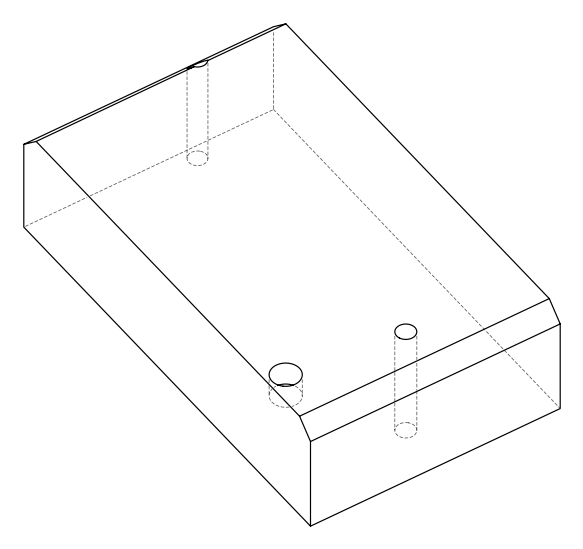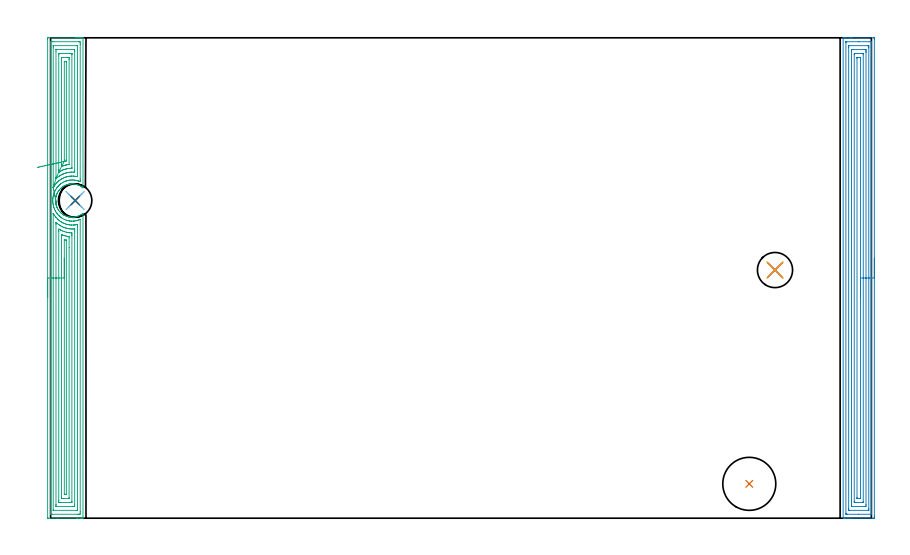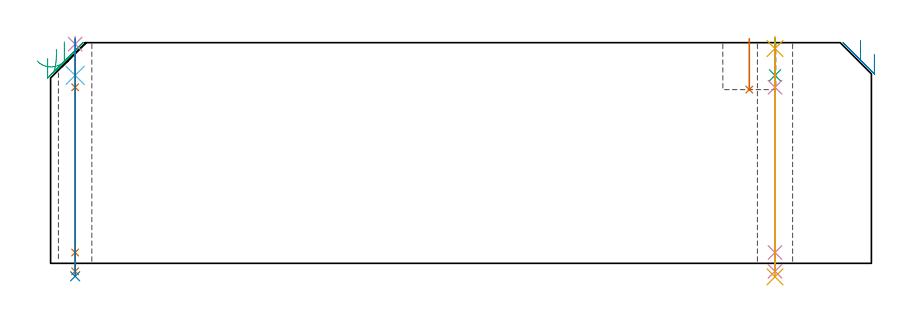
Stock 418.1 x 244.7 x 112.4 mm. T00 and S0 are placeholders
(PLAN: 11 operations, 8 tool changes, 28.1 min)
(1 INDEXABLE_INSERT_DRILL_BLIND_HOLE_FROM_SOLID | STEP1POCKET | UGT0302_006 | 0.11 min | 13669 mm3)
(2 AREA_MILL | FG_CHAMFER_SURFACE | UGT0205_001 | 12.03 min | 30930 mm3)
(3 AREA_MILL_1 | FG_CHAMFER_SURFACE_1 | UGT0205_001 | 13.61 min | 39589 mm3)
(4 SPOT_DRILL | STEP1HOLE | NXT0321_9005460120000 | 0.03 min | 2 mm3)
(5 SPOT_DRILL_1 | STEP1HOLE_1 | NXT0321_9005460120000 | 0.05 min | 182 mm3)
(6 DRILL_BLIND_HOLE_INTO_CENTER | STEP1HOLE | NXT0301_082 | 0.08 min | 992 mm3)
(7 GUN_DRILL_THROUGH_HOLE | STEP1HOLE | UGT0307_008 | 0.57 min | 9187 mm3)
(8 DRILL_TO_ENLARGE_THROUGH_HOLE | STEP1HOLE | UGT0301_044 | 0.49 min | 14063 mm3)
(9 DRILL_BLIND_HOLE_INTO_CENTER_1 | STEP1HOLE_1 | NXT0301_082 | 0.08 min | 1306 mm3)
(10 GUN_DRILL_THROUGH_HOLE_1 | STEP1HOLE_1 | UGT0307_008 | 0.57 min | 9189 mm3)
(11 DRILL_TO_ENLARGE_THROUGH_HOLE_1 | STEP1HOLE_1 | UGT0301_249 | 0.49 min | 17554 mm3)
(TOOL UGT0302_006 | Indexable Insert Drill 27mm | D27 PA180 FL50 Z2)
(TOOL UGT0205_001 | Chamfer Mill 20 x 3 x 45 deg. | D20 FL50 Z2)
(TOOL NXT0321_9005460120000 | NC Spot Drill, 142deg, 12mm, Carbide, Uncoated | D12 PA142 FL30 Z2)
(TOOL NXT0301_082 | Carbide Drill 11.1mm [860.1-1110-033A1-MM 2214] | D11.1 PA140 FL55 Z2)
(TOOL UGT0307_008 | Gun Drill 11 mm | D11 PA130 FL24 Z1)
(TOOL UGT0301_044 | Twist Drill 17 mm | D17 PA118 FL125 Z2)
(TOOL UGT0301_249 | Twist Drill 17.9 mm | D17.9 PA118 FL130 Z2)
(OP 1 INDEXABLE_INSERT_DRILL_BLIND_HOLE_FROM_SOLID)
G17 G21 G94 G90
T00 M6
G54
G17 G0 G90 X355.9 Y17.5 S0 M3
G43 Z122.4 H0
G94 G81 G98 Z88.5 F250. R114.4
G80
M5
M2
(OP 2 AREA_MILL)
G17 G21 G94 G90
T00 M6
G54
G17 G0 G90 X419.6 Y132.35 S1061 M3
G43 Z122.4 H0
Z106.5
G94 G1 Y132.312 Z105.628 F250.
Y132.198 Z104.764
Y132.009 Z103.912
Y131.747 Z103.08
Y131.413 Z102.274
Y131.01 Z101.5
Y130.542 Z100.764
Y130.01 Z100.072
Y129.421 Z99.429
Y128.778 Z98.84
Y128.086 Z98.309
Y127.35 Z97.84
Y126.576 Z97.437
Y125.77 Z97.103
Y124.938 Z96.841
Y124.087 Z96.652
Y123.222 Z96.538
Y122.35 Z96.5
Y1.03
X419.599 Y0.598 Z96.501
X419.595 Y0.143 Z96.503
X419.592 Y0.009 Z96.506
X419.145 Y0.005 Z96.952
X418.553 Y0. Z97.544
X407.682 Z108.413
X406.22 Z109.877
X405.037 Z111.058
X404.447 Z111.652
X404.155 Z111.944
X404.01 Y0.001 Z112.089
X403.706 Y0.01 Z112.393
X403.7 Y0.153 Z112.4
Y244.548
X403.706 Y244.69 Z112.393
X404.011 Y244.7 Z112.088
X404.434 Z111.665
X405.037 Z111.058
X407.102 Z108.996
X407.682 Z108.413
X408.274 Z107.822
X419.145 Z96.952
X419.438 Y244.697 Z96.66
X419.592 Y244.69 Z96.506
X419.599 Y244.534 Z96.499
X419.6 Y244.102 Z96.5
Y122.35
X418.186 Z97.914
X418.185 Y2.179 Z97.915
X418.184 Y2.077 Z97.916
X418.181 Y2.027 Z97.919
X418.18 Y2.011 Z97.92
X418.137 Y2.009 Z97.963
X417.758 Y2.001 Z98.342
X411.587 Y2. Z104.513
X405.919 Y2.001 Z110.181
X405.412 Y2.003 Z110.688
X405.213 Y2.01 Z110.887
X405.121 Y2.019 Z110.979
X405.116 Y2.303 Z110.984
X405.115 Y2.382 Z110.985
Y242.521
X405.116 Y242.623 Z110.984
X405.119 Y242.673 Z110.981
X405.12 Y242.689 Z110.98
X405.163 Y242.691 Z110.937
X405.542 Y242.698 Z110.558
X411.713 Y242.7 Z104.387
X417.381 Y242.699 Z98.719
X417.888 Y242.697 Z98.212
X418.087 Y242.69 Z98.013
X418.179 Y242.681 Z97.921
X418.184 Y242.397 Z97.916
X418.185 Y242.318 Z97.915
X418.186 Y122.35 Z97.914
X416.772 Z99.328
X416.771 Y4.784 Z99.329
X416.767 Y4.166 Z99.333
X416.765 Y4.031 Z99.335
X416.758 Y4.01 Z99.342
X416.718 Y4.005 Z99.382
X416.663 Y4.001 Z99.437
X406.965 Y4. Z109.135
X406.801 Y4.002 Z109.3
X406.636 Y4.006 Z109.464
X406.535 Y4.011 Z109.565
X406.532 Y4.075 Z109.568
X406.53 Y4.166 Z109.57
X406.529 Y4.441 Z109.571
X406.528 Y5.058 Z109.572
X406.529 Y239.917 Z109.571
X406.533 Y240.534 Z109.567
X406.535 Y240.669 Z109.565
X406.542 Y240.69 Z109.558
X406.582 Y240.695 Z109.518
X406.637 Y240.699 Z109.463
X416.335 Y240.7 Z99.765
X416.5 Y240.698 Z99.6
X416.664 Y240.694 Z99.436
X416.765 Y240.689 Z99.335
X416.768 Y240.625 Z99.332
X416.77 Y240.534 Z99.33
X416.771 Y240.259 Z99.329
Y239.642
X416.772 Y122.35 Z99.328
X415.357 Z100.743
Y6.842
X415.354 Y6.217 Z100.746
X415.35 Y6.014 Z100.75
X415.152 Y6.008 Z100.948
X414.736 Y6. Z101.364
X414.687 Z101.413
X408.515 Z107.585
X408.139 Y6.005 Z107.961
X407.957 Y6.01 Z108.143
X407.95 Y6.113 Z108.15
X407.944 Y6.577 Z108.156
X407.943 Y8.626 Z108.157
Y237.858
X407.946 Y238.483 Z108.154
X407.95 Y238.686 Z108.15
X408.148 Y238.692 Z107.952
X408.564 Y238.7 Z107.536
X408.613 Z107.487
X414.785 Z101.315
X415.161 Y238.695 Z100.939
X415.343 Y238.69 Z100.757
X415.35 Y238.588 Z100.75
X415.356 Y238.123 Z100.744
X415.357 Y237.858 Z100.743
Y237.229
Y122.35
X413.943 Z102.157
Y8.536
X413.942 Y8.446 Z102.158
X413.937 Y8.267 Z102.163
X413.925 Y8.01 Z102.175
X413.854 Y8.006 Z102.246
X413.591 Y8.001 Z102.509
X410.064 Y8. Z106.036
X409.446 Y8.007 Z106.654
X409.364 Y8.01 Z106.736
X409.359 Y8.357 Z106.741
X409.357 Y8.536 Z106.743
Y236.164
X409.358 Y236.254 Z106.742
X409.363 Y236.433 Z106.737
X409.375 Y236.69 Z106.725
X409.446 Y236.694 Z106.654
X409.709 Y236.699 Z106.391
X413.236 Y236.7 Z102.864
X413.854 Y236.693 Z102.246
X413.936 Y236.69 Z102.164
X413.941 Y236.343 Z102.159
X413.943 Y236.164 Z102.157
Y122.35
X412.529 Z103.571
Y10.41
X412.528 Y10.188 Z103.572
X412.525 Y10.078 Z103.575
X412.522 Y10.025 Z103.578
X412.518 Y10.009 Z103.582
X412.491 Y10.005 Z103.609
X412.091 Y10.002 Z104.009
X411.614 Y10. Z104.486
X411.209 Y10.003 Z104.891
X410.804 Y10.008 Z105.296
X410.782 Y10.01 Z105.318
X410.778 Y10.022 Z105.322
X410.775 Y10.066 Z105.325
X410.772 Y10.144 Z105.328
X410.771 Y10.262 Z105.329
Y10.41
Y234.29
X410.772 Y234.512 Z105.328
X410.775 Y234.622 Z105.325
X410.778 Y234.675 Z105.322
X410.782 Y234.691 Z105.318
X410.809 Y234.695 Z105.291
X411.209 Y234.698 Z104.891
X411.686 Y234.7 Z104.414
X412.091 Y234.697 Z104.009
X412.496 Y234.692 Z103.604
X412.518 Y234.69 Z103.582
X412.522 Y234.678 Z103.578
X412.525 Y234.634 Z103.575
X412.528 Y234.556 Z103.572
X412.529 Y234.438 Z103.571
Y234.29
Y122.35
Y121.478 Z103.609
Y120.614 Z103.723
Y119.762 Z103.912
Y118.93 Z104.174
Y118.124 Z104.508
Y117.35 Z104.911
Y116.614 Z105.38
Y115.922 Z105.911
Y115.279 Z106.5
Y114.69 Z107.143
Y114.159 Z107.835
Y113.69 Z108.571
Y113.287 Z109.345
Y112.953 Z110.151
Y112.691 Z110.983
Y112.502 Z111.835
Y112.388 Z112.7
Y112.35 Z113.571
G0 Z122.4
M5
M2
(OP 3 AREA_MILL_1)
G17 G21 G94 G90
T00 M6
G54
G17 G0 G90 X-1.5 Y112.35 S1061 M3
G43 Z122.4 H0
Z104.4
G94 G1 Y112.388 Z103.528 F250.
Y112.502 Z102.663
Y112.691 Z101.812
Y112.953 Z100.98
Y113.287 Z100.174
Y113.69 Z99.4
Y114.158 Z98.664
Y114.69 Z97.972
Y115.279 Z97.329
Y115.922 Z96.74
Y116.614 Z96.208
Y117.35 Z95.74
Y118.124 Z95.337
Y118.93 Z95.003
Y119.762 Z94.741
Y120.614 Z94.552
Y121.478 Z94.438
Y122.35 Z94.4
Y244.102
X-1.497 Y244.439 Z94.402
X-1.492 Y244.69 Z94.406
X-1.237 Y244.7 Z94.66
X12.681 Z108.576
X13.278 Z109.172
X13.863 Z109.76
X14.167 Z110.063
X14.752 Z110.648
X15.056 Z110.951
X15.663 Z111.563
X16.12 Z112.019
X16.464 Y244.694 Z112.355
X16.497 Y244.69 Z112.388
X16.5 Y244.547 Z112.4
X16.499 Y168.283 Z112.399
X16.495 Y168.286 Z112.395
X16.197 Y168.525 Z112.097
X16.077 Y168.614 Z111.977
X15.911 Y168.734 Z111.811
X15.743 Y168.851 Z111.643
X15.635 Y168.921 Z111.535
X15.197 Y169.182 Z111.097
X14.75 Y169.421 Z110.65
X14.387 Y169.591 Z110.287
X14.018 Y169.746 Z109.918
X13.865 Y169.799 Z109.765
X13.425 Y169.938 Z109.325
X12.981 Y170.057 Z108.881
X12.54 Y170.151 Z108.44
X12.096 Y170.222 Z107.996
X11.654 Y170.268 Z107.554
X11.212 Y170.291 Z107.112
X10.769 Y170.29 Z106.669
X10.327 Y170.266 Z106.227
X9.884 Y170.219 Z105.784
X9.442 Y170.148 Z105.342
X8.999 Y170.052 Z104.899
X8.558 Y169.939 Z104.458
X7.982 Y169.746 Z103.882
X7.673 Y169.616 Z103.573
X7.227 Y169.408 Z103.127
X6.788 Y169.173 Z102.688
X6.681 Y169.107 Z102.581
X6.611 Y169.064 Z102.508
X6.326 Y168.892 Z102.226
X6.26 Y168.851 Z102.159
X6.094 Y168.732 Z101.993
X5.905 Y168.595 Z101.802
X5.722 Y168.447 Z101.616
X5.518 Y168.286 Z101.417
X5.377 Y168.162 Z101.277
X5.144 Y167.957 Z101.044
X5.02 Y167.835 Z100.919
X4.667 Y167.456 Z100.565
X4.33 Y167.063 Z100.229
X4.242 Y166.948 Z100.141
X4.134 Y166.808 Z100.034
X3.919 Y166.492 Z99.818
X3.714 Y166.169 Z99.614
X3.474 Y165.731 Z99.371
X3.414 Y165.61 Z99.31
X3.25 Y165.286 Z99.15
X3.204 Y165.17 Z99.104
X3.068 Y164.83 Z98.967
X2.911 Y164.38 Z98.807
X2.88 Y164.272 Z98.775
X2.833 Y164.114 Z98.731
X2.788 Y163.958 Z98.686
X2.782 Y163.934 Z98.679
X2.758 Y163.826 Z98.651
X2.676 Y163.486 Z98.575
X2.598 Y163.032 Z98.495
X2.588 Y162.934 Z98.481
X2.545 Y162.592 Z98.441
X2.528 Y162.349 Z98.426
X2.517 Y162.153 Z98.408
Y162.145
X2.515 Y162.072 Z98.407
Y161.992 Z98.403
X2.511 Y161.764 Z98.402
X2.51 Y161.732 Z98.403
X2.509 Y161.697
X2.52 Y161.481 Z98.409
X2.524 Y161.339 Z98.418
X2.528 Y161.25 Z98.422
X2.538 Y161.15 Z98.43
X2.569 Y160.803 Z98.463
X2.584 Y160.704 Z98.478
X2.594 Y160.627 Z98.491
X2.633 Y160.355 Z98.531
X2.723 Y159.909 Z98.619
X2.749 Y159.812 Z98.643
X2.774 Y159.709 Z98.671
X2.838 Y159.46 Z98.735
X2.976 Y159.015 Z98.874
X3.012 Y158.92 Z98.908
X3.107 Y158.663 Z99.005
X3.153 Y158.551 Z99.052
X3.25 Y158.315 Z99.15
X3.342 Y158.12 Z99.242
X3.582 Y157.67 Z99.482
X3.841 Y157.226 Z99.74
X3.9 Y157.136 Z99.799
X3.985 Y157.007 Z99.884
X4.093 Y156.854 Z99.992
X4.135 Y156.794 Z100.034
X4.5 Y156.332 Z100.398
X4.755 Y156.045 Z100.652
X5.019 Y155.768 Z100.919
X5.278 Y155.524 Z101.177
X5.37 Y155.438 Z101.269
X5.633 Y155.215 Z101.533
X5.648 Y155.204 Z101.547
X5.904 Y155.003 Z101.803
X6.239 Y154.767 Z102.135
X6.381 Y154.675 Z102.273
X6.472 Y154.613 Z102.37
X6.578 Y154.543 Z102.477
X6.722 Y154.46 Z102.622
X6.788 Y154.422 Z102.688
X7.227 Y154.192 Z103.127
X7.673 Y153.986 Z103.573
X8.113 Y153.814 Z104.013
X8.558 Y153.662 Z104.458
X8.598 Y153.649 Z104.498
X9.019 Y153.542 Z104.919
X9.442 Y153.452 Z105.342
X9.884 Y153.381 Z105.784
X10.327 Y153.334 Z106.227
X10.769 Y153.31 Z106.669
X11.212 Y153.309 Z107.112
X11.654 Y153.332 Z107.554
X12.096 Y153.378 Z107.996
X12.54 Y153.449 Z108.44
X12.981 Y153.542 Z108.881
X13.401 Y153.649 Z109.301
X13.865 Y153.807 Z109.765
X14.311 Y153.98 Z110.211
X14.75 Y154.182 Z110.65
X15.422 Y154.543 Z111.322
X15.635 Y154.681 Z111.535
X16.133 Y155.031 Z112.033
X16.389 Y155.231 Z112.289
X16.415 Y155.249 Z112.314
X16.493 Y155.302 Z112.393
X16.5 Y154.906 Z112.4
Y0.153
X16.497 Y0.01 Z112.388
X16.464 Y0.006 Z112.355
X16.12 Y0. Z112.019
X15.663 Z111.563
X15.056 Z110.951
X13.863 Z109.76
X13.278 Z109.172
X3.386 Z99.283
X-1.238 Y0.001 Z94.659
X-1.492 Y0.01 Z94.405
X-1.499 Y0.263 Z94.399
Y0.296
X-1.5 Y122.35 Z94.4
X-0.086 Z95.814
Y241.426
X-0.084 Y242.318 Z95.816
X-0.083 Y242.345 Z95.817
X-0.056 Y242.69 Z95.844
X0.455 Y242.698 Z96.355
X0.833 Y242.699 Z96.733
X1.341 Y242.7 Z97.241
X14.167 Y242.699 Z110.067
X14.677 Y242.697 Z110.577
X15.056 Y242.69 Z110.956
X15.083 Y242.318 Z110.983
X15.084 Y242.289 Z110.984
X15.086 Y241.426 Z110.986
Y172.745
X15.084 Y171.853 Z110.984
Y171.825
X15.056 Y171.395 Z110.956
X14.323 Y171.696 Z110.223
X14.167 Y171.749 Z110.067
X13.845 Y171.853 Z109.745
X13.278 Y172.004 Z109.178
X13.078 Y172.054 Z108.978
X12.389 Y172.178 Z108.289
X12.017 Y172.227 Z107.917
X11.5 Y172.268 Z107.4
X11.074 Y172.281 Z106.974
X10.611 Y172.273 Z106.511
X10.216 Y172.25 Z106.116
X9.722 Y172.196 Z105.622
X9.428 Y172.149 Z105.328
X8.833 Y172.032 Z104.733
X8.688 Y171.999 Z104.588
X8.14 Y171.853 Z104.04
X7.993 Y171.805 Z103.893
X7.944 Y171.787 Z103.844
X7.594 Y171.658 Z103.494
X7.35 Y171.558 Z103.25
X7.056 Y171.425 Z102.956
X6.742 Y171.276 Z102.642
X6.15 Y170.961 Z102.05
X5.617 Y170.621 Z101.517
X5.278 Y170.378 Z101.178
X5.103 Y170.245 Z101.003
X4.88 Y170.069 Z100.78
X4.617 Y169.84 Z100.517
X4.389 Y169.637 Z100.289
X4.158 Y169.409 Z100.058
X3.937 Y169.178 Z99.837
X3.731 Y168.946 Z99.631
X3.5 Y168.677 Z99.4
X3.325 Y168.461 Z99.225
X3.192 Y168.286 Z99.092
X2.953 Y167.943 Z98.853
X2.611 Y167.419 Z98.511
X2.602 Y167.403 Z98.502
X2.596 Y167.394 Z98.496
X2.294 Y166.82 Z98.194
X2.134 Y166.502 Z98.034
X2.006 Y166.217 Z97.906
X1.752 Y165.58 Z97.652
X1.722 Y165.493 Z97.622
X1.539 Y164.901 Z97.439
X1.487 Y164.718 Z97.387
X1.358 Y164.191 Z97.258
X1.285 Y163.826 Z97.185
X1.219 Y163.439 Z97.119
X1.157 Y162.934 Z97.057
X1.132 Y162.634 Z97.032
X1.102 Y162.042 Z97.002
X1.099 Y161.775 Z96.999
X1.119 Y161.15 Z97.019
X1.127 Y161.003 Z97.027
X1.141 Y160.841 Z97.041
X1.209 Y160.258 Z97.109
X1.278 Y159.812 Z97.178
X1.367 Y159.366 Z97.267
X1.55 Y158.647 Z97.45
X1.602 Y158.474 Z97.502
X1.722 Y158.105 Z97.622
X1.923 Y157.582 Z97.823
X2.065 Y157.238 Z97.965
X2.342 Y156.69 Z98.242
X2.611 Y156.206 Z98.511
X2.858 Y155.798 Z98.758
X3.118 Y155.417 Z99.018
X3.5 Y154.912 Z99.4
X3.523 Y154.883 Z99.423
X4.335 Y154.014 Z100.235
X4.389 Y153.963 Z100.289
X4.875 Y153.527 Z100.775
X5.278 Y153.217 Z101.178
X5.405 Y153.122 Z101.305
X5.86 Y152.821 Z101.76
X6.167 Y152.631 Z102.067
X6.922 Y152.23 Z102.822
X7.056 Y152.168 Z102.956
X7.168 Y152.117 Z103.068
X7.944 Y151.824 Z103.844
X8.532 Y151.641 Z104.432
X8.833 Y151.569 Z104.733
X9.654 Y151.407 Z105.554
X9.722 Y151.398 Z105.622
X10.23 Y151.338 Z106.13
X10.611 Y151.317 Z106.511
X10.633 Y151.316 Z106.533
X11.5 Y151.323 Z107.4
X11.515 Y151.324 Z107.415
X11.769 Y151.338 Z107.669
X12.323 Y151.405 Z108.223
X12.389 Y151.416 Z108.289
X13.071 Y151.546 Z108.971
X13.278 Y151.593 Z109.178
X13.617 Y151.679 Z109.517
X14.167 Y151.862 Z110.067
X14.433 Y151.963 Z110.333
X15.056 Y152.22 Z110.956
X15.079 Y152.23 Z110.979
X15.083 Z110.983
X15.085 Y152.212 Z110.985
Y152.2
X15.086 Y3.274 Z110.986
X15.084 Y2.382 Z110.984
X15.083 Y2.355 Z110.983
X15.056 Y2.01 Z110.956
X14.545 Y2.002 Z110.445
X14.167 Y2.001 Z110.067
X13.659 Y2. Z109.559
X0.833 Y2.001 Z96.733
X0.323 Y2.003 Z96.223
X-0.056 Y2.01 Z95.844
X-0.083 Y2.382 Z95.817
X-0.084 Y2.411 Z95.816
X-0.086 Y3.274 Z95.814
Y122.35
X1.328 Z97.228
X1.329 Y154.906 Z97.229
X1.33 Y155.055 Z97.23
X1.333 Y155.201 Z97.233
X1.334 Y155.227 Z97.234
X1.347 Y155.212 Z97.247
X1.399 Y155.127 Z97.299
X1.531 Y154.906 Z97.431
X1.722 Y154.598 Z97.622
X2.11 Y154.014 Z98.01
X2.611 Y153.367 Z98.511
X2.831 Y153.122 Z98.731
X3.5 Y152.407 Z99.4
X3.684 Y152.23 Z99.584
X4.057 Y151.903 Z99.957
X4.389 Y151.631 Z100.289
X4.775 Y151.338 Z100.675
X5.278 Y150.998 Z101.178
X5.533 Y150.84 Z101.433
X6.076 Y150.538 Z101.976
X6.167 Y150.491 Z102.067
X6.253 Y150.447 Z102.153
X6.798 Y150.195 Z102.698
X7.056 Y150.093 Z102.956
X7.63 Y149.871 Z103.53
X7.944 Y149.778 Z103.844
X8.765 Y149.555 Z104.665
X8.849 Y149.539 Z104.749
X9.722 Y149.398 Z105.622
X9.902 Y149.375 Z105.802
X10.611 Y149.326 Z106.511
X10.843 Y149.322 Z106.743
X11.5 Y149.332 Z107.4
X11.838 Y149.351 Z107.738
X12.22 Y149.385 Z108.12
X12.389 Y149.406 Z108.289
X12.518 Y149.425 Z108.418
X13.278 Y149.559 Z109.178
X13.665 Y149.555 Z109.565
X13.668 Y149.163 Z109.568
X13.671 Y148.663 Z109.571
Y148.268
Y4.663
X13.669 Y4.166 Z109.569
X13.667 Y4.068 Z109.567
X13.665 Y4.023 Z109.565
X13.654 Y4.01 Z109.554
X13.609 Y4.007 Z109.509
X13.442 Y4.001 Z109.342
X1.557 Z97.457
X1.446 Y4.002 Z97.346
X1.358 Y4.006 Z97.258
X1.334 Y4.01 Z97.234
X1.333 Y4.014 Z97.233
X1.331 Y4.035 Z97.231
X1.329 Y4.166 Z97.229
X1.328 Y122.35 Z97.228
X2.743 Z98.643
Y149.555
X2.744 Y150.313 Z98.644
X2.745 Y150.447 Z98.645
X2.749 Y150.662 Z98.649
X2.826 Y150.615 Z98.726
X3.026 Y150.447 Z98.926
X3.5 Y150.048 Z99.4
X4.135 Y149.555 Z100.035
X4.389 Y149.38 Z100.289
X4.904 Y149.038 Z100.804
X5.278 Y148.832 Z101.178
X5.59 Y148.663 Z101.49
X6.167 Y148.386 Z102.067
X6.659 Y148.168 Z102.559
X7.056 Y148.019 Z102.956
X7.232 Y147.955 Z103.132
X7.806 Y147.771 Z103.706
X7.944 Y147.734 Z103.844
X7.993 Y147.722 Z103.893
X8.477 Y147.606 Z104.377
X8.833 Y147.535 Z104.733
X9.123 Y147.48 Z105.023
X9.722 Y147.392 Z105.622
X10.137 Y147.354 Z106.037
X10.611 Y147.326 Z106.511
X11.057 Y147.324 Z106.957
X11.5 Y147.332 Z107.4
X11.919 Y147.35 Z107.819
X12.19 Y147.367 Z108.09
X12.248 Y147.371 Z108.148
X12.251 Y147.259 Z108.151
X12.256 Y147.012 Z108.156
X12.257 Y146.879 Z108.157
Y146.119
Y6.842
X12.255 Y6.084 Z108.155
X12.253 Y6.033 Z108.153
X12.251 Y6.013 Z108.151
X12.233 Y6.01 Z108.133
X12.129 Y6.005 Z108.029
X11.92 Y6.002 Z107.82
X11.5 Y6. Z107.4
X3.061 Y6.001 Z98.961
X2.866 Y6.003 Z98.766
X2.769 Y6.008 Z98.669
X2.75 Y6.01 Z98.65
X2.748 Y6.023 Z98.648
X2.746 Y6.06 Z98.646
X2.743 Y6.71 Z98.643
Y6.842
Y122.35
X4.157 Z100.057
Y146.219
X4.161 Y146.879 Z100.061
X4.163 Y147.105 Z100.063
X4.18 Y147.295 Z100.08
X4.389 Y147.178 Z100.289
X4.927 Y146.879 Z100.827
X5.278 Y146.701 Z101.178
X5.631 Y146.525 Z101.531
X6.167 Y146.297 Z102.067
X6.948 Y145.987 Z102.848
X7.056 Y145.953 Z102.956
X7.103 Y145.939 Z103.003
X7.944 Y145.711 Z103.844
X8.313 Y145.617 Z104.213
X8.833 Y145.522 Z104.733
X9.39 Y145.428 Z105.29
X9.722 Y145.389 Z105.622
X10.374 Y145.333 Z106.274
X10.611 Y145.319 Z106.511
X10.826 Y145.308 Z106.726
X10.836 Y145.095 Z106.736
X10.84 Y144.866 Z106.74
X10.843 Y144.203 Z106.743
Y143.97
Y8.626
X10.842 Y8.394 Z106.742
X10.839 Y8.161 Z106.739
X10.836 Y8.015 Z106.736
X10.767 Y8.01 Z106.667
X10.611 Y8.005 Z106.511
X10.345 Y8.001 Z106.245
X5.013 Y8. Z100.913
X4.389 Y8.004 Z100.289
X4.182 Y8.008 Z100.082
X4.169 Y8.009 Z100.069
X4.164 Y8.033 Z100.064
X4.16 Y8.114 Z100.06
X4.158 Y8.238 Z100.058
X4.157 Y8.859 Z100.057
Y122.35
X5.571 Z101.471
X5.572 Y143.908 Z101.472
X5.573 Y144.203 Z101.473
X5.576 Y144.352 Z101.476
X5.578 Y144.414 Z101.478
X6.075 Y144.246 Z101.975
X6.15 Y144.22 Z102.05
X6.194 Y144.203 Z102.094
X6.597 Y144.059 Z102.497
X6.831 Y143.984 Z102.731
X7.056 Y143.916 Z102.956
X7.455 Y143.802 Z103.355
X7.944 Y143.68 Z103.844
X8.604 Y143.541 Z104.504
X8.995 Y143.471 Z104.895
X9.212 Y143.429 Z105.112
X9.422 Y143.388 Z105.322
X9.423 Y143.311 Z105.323
X9.428 Y142.714 Z105.328
X9.429 Y137.78 Z105.329
X9.428 Y10.41 Z105.328
X9.426 Y10.111 Z105.326
X9.423 Y10.038 Z105.323
X9.421 Y10.01 Z105.321
X9.378 Y10.007 Z105.278
X9.24 Y10.002 Z105.14
X6.575 Y10. Z102.475
X6.167 Y10.001 Z102.067
X5.683 Y10.003 Z101.583
X5.592 Y10.01 Z101.492
X5.578 Y10.014 Z101.478
X5.576 Y10.043 Z101.476
X5.573 Y10.114 Z101.473
X5.572 Y10.41 Z101.472
X5.571 Y11.008 Z101.471
Y122.35
X6.985 Z102.885
X6.986 Y141.597 Z102.886
X6.987 Y141.668 Z102.887
X6.991 Y141.809 Z102.891
X6.994 Y141.881 Z102.894
X7.011 Y141.879 Z102.911
X7.056 Y141.87 Z102.956
X7.788 Y141.684 Z103.688
X7.944 Y141.647 Z103.844
X7.982 Y141.637 Z103.882
X8.004 Y141.629 Z103.904
X8.008 Y141.596 Z103.908
X8.012 Y141.527 Z103.912
X8.014 Y141.457 Z103.914
Y12.194
Y12.125
X8.01 Y12.053 Z103.91
X8.008 Y12.014 Z103.908
X7.991 Y12.01 Z103.891
X7.944 Y12.007 Z103.844
X7.247 Y12.002 Z103.147
X7.056 Y12.007 Z102.956
X6.998 Y12.01 Z102.898
X6.99 Y12.124 Z102.89
X6.987 Y12.194 Z102.887
X6.986 Y12.264 Z102.886
X6.985 Y122.35 Z102.885
Y123.222 Z102.923
Y124.086 Z103.037
Y124.938 Z103.226
Y125.77 Z103.488
Y126.576 Z103.822
Y127.35 Z104.225
Y128.086 Z104.694
Y128.778 Z105.225
Y129.421 Z105.814
Y130.01 Z106.457
Y130.542 Z107.15
Y131.01 Z107.885
Y131.413 Z108.659
Y131.747 Z109.465
Y132.009 Z110.297
Y132.198 Z111.149
Y132.312 Z112.014
Y132.35 Z112.885
G0 X2.919 Y160.72 Z109.022
G1 X2.947 Y160.587 Z108.16
X2.959 Y160.528 Z107.29
X2.956 Y160.544 Z106.418
X2.937 Y160.634 Z105.55
X2.903 Y160.798 Z104.694
X2.854 Y161.034 Z103.856
X2.791 Y161.341 Z103.042
X2.713 Y161.716 Z102.258
X2.622 Y162.157 Z101.51
X2.518 Y162.659 Z100.805
X2.402 Y163.22 Z100.147
X2.275 Y163.836 Z99.542
X2.137 Y164.5 Z98.993
X1.991 Y165.209 Z98.506
X1.836 Y165.956 Z98.084
X1.675 Y166.737 Z97.73
X1.508 Y167.545 Z97.447
X1.336 Y168.374 Z97.236
X1.335 Y168.381 Z97.235
X1.332 Y168.44 Z97.232
X1.329 Y168.585 Z97.229
Y168.681
Y240.037
X1.331 Y240.534 Z97.231
X1.333 Y240.632 Z97.233
X1.335 Y240.677 Z97.235
X1.346 Y240.69 Z97.246
X1.391 Y240.693 Z97.291
X1.558 Y240.699 Z97.458
X13.443 Y240.7 Z109.343
X13.554 Y240.698 Z109.454
X13.642 Y240.694 Z109.542
X13.665 Y240.69 Z109.565
X13.667 Y240.686 Z109.567
X13.669 Y240.665 Z109.569
X13.671 Y240.534 Z109.571
Y174.529
X13.67 Y174.136 Z109.57
X13.667 Y174.003 Z109.567
X13.665 Y173.964 Z109.565
X13.638 Y173.962 Z109.538
X12.792 Y174.125 Z108.692
X12.389 Y174.186 Z108.289
X11.777 Y174.252 Z107.677
X11.5 Y174.268 Z107.4
X10.859 Y174.28 Z106.759
X10.611 Y174.273 Z106.511
X10.016 Y174.234 Z105.916
X9.722 Y174.202 Z105.622
X9.232 Y174.129 Z105.132
X8.833 Y174.05 Z104.733
X8.494 Y173.977 Z104.394
X7.944 Y173.831 Z103.844
X7.795 Y173.788 Z103.695
X7.336 Y173.637 Z103.236
X7.134 Y173.559 Z103.034
X7.056 Y173.525 Z102.956
X6.522 Y173.281 Z102.422
X6.167 Y173.106 Z102.067
X5.932 Y172.981 Z101.832
X5.508 Y172.745 Z101.408
X5.366 Y172.657 Z101.266
X5.278 Y172.6 Z101.178
X4.832 Y172.301 Z100.732
X4.389 Y171.974 Z100.289
X4.321 Y171.922 Z100.221
X4.235 Y171.853 Z100.135
X3.842 Y171.511 Z99.742
X3.5 Y171.2 Z99.4
X3.379 Y171.083 Z99.279
X3.259 Y170.961 Z99.159
X2.951 Y170.621 Z98.851
X2.611 Y170.238 Z98.511
X2.534 Y170.147 Z98.434
X2.472 Y170.069 Z98.372
X2.15 Y169.64 Z98.05
X1.829 Y169.178 Z97.729
X1.787 Y169.113 Z97.687
X1.722 Y169.01 Z97.622
X1.449 Y168.56 Z97.349
X1.423 Y168.516 Z97.323
X1.387 Y168.455 Z97.287
X1.345 Y168.386 Z97.245
X1.336 Y168.374 Z97.236
X2.754 Y172.92 Z98.654
X2.75 Y172.943 Z98.65
X2.748 Y173.019 Z98.648
X2.743 Y173.505 Z98.643
Y173.637
Y237.858
X2.745 Y238.616 Z98.645
X2.747 Y238.667 Z98.647
X2.749 Y238.687 Z98.649
X2.767 Y238.69 Z98.667
X2.871 Y238.695 Z98.771
X3.08 Y238.698 Z98.98
X3.5 Y238.7 Z99.4
X11.939 Y238.699 Z107.839
X12.134 Y238.697 Z108.034
X12.231 Y238.692 Z108.131
X12.25 Y238.69 Z108.15
X12.252 Y238.677 Z108.152
X12.254 Y238.64 Z108.154
X12.257 Y237.99 Z108.157
Y237.858
Y177.205
X12.253 Y176.45 Z108.153
X12.25 Y176.313 Z108.15
X11.534 Y176.279 Z107.434
X11.5 Z107.4
X10.641 Y176.283 Z106.541
X10.611 Y176.282 Z106.511
X9.811 Y176.224 Z105.711
X9.722 Y176.213 Z105.622
X9.034 Y176.112 Z104.934
X8.833 Y176.073 Z104.733
X8.298 Y175.958 Z104.198
X7.944 Y175.865 Z103.844
X7.598 Y175.769 Z103.498
X7.056 Y175.593 Z102.956
X6.928 Y175.549 Z102.828
X6.599 Y175.421 Z102.499
X6.3 Y175.287 Z102.2
X6.167 Y175.223 Z102.067
X5.702 Y174.995 Z101.602
X5.278 Y174.766 Z101.178
X5.126 Y174.682 Z101.026
X4.864 Y174.529 Z100.764
X4.575 Y174.343 Z100.475
X4.389 Y174.217 Z100.289
X4.05 Y173.978 Z99.95
X3.592 Y173.637 Z99.492
X3.541 Y173.597 Z99.441
X3.5 Y173.563 Z99.4
X3.061 Y173.185 Z98.961
X2.862 Y173.011 Z98.762
X2.754 Y172.92 Z98.654
X4.174 Y176.296 Z100.074
X4.164 Y176.313 Z100.064
X4.16 Y176.446 Z100.06
X4.158 Y176.545 Z100.058
X4.157 Y177.205 Z100.057
Y177.438
Y236.074
X4.158 Y236.306 Z100.058
X4.161 Y236.539 Z100.061
X4.164 Y236.685 Z100.064
X4.233 Y236.69 Z100.133
X4.389 Y236.695 Z100.289
X4.655 Y236.699 Z100.555
X9.987 Y236.7 Z105.887
X10.611 Y236.696 Z106.511
X10.818 Y236.692 Z106.718
X10.831 Y236.691 Z106.731
X10.836 Y236.667 Z106.736
X10.84 Y236.586 Z106.74
X10.842 Y236.462 Z106.742
X10.843 Y236.307 Z106.743
Y236.074
Y178.523
X10.841 Y178.368 Z106.741
X10.838 Y178.313 Z106.738
X10.835 Y178.291 Z106.735
X10.83 Y178.289 Z106.73
X10.787 Y178.285 Z106.687
X10.611 Y178.278 Z106.511
X10.438 Y178.27 Z106.338
X9.722 Y178.218 Z105.622
X9.612 Y178.208 Z105.512
X8.833 Y178.099 Z104.733
X8.821 Y178.097 Z104.721
X8.098 Y177.943 Z103.998
X7.944 Y177.905 Z103.844
X7.686 Y177.838 Z103.586
X7.056 Y177.643 Z102.956
X6.727 Y177.535 Z102.627
X6.167 Y177.321 Z102.067
X6.084 Y177.288 Z101.984
X5.896 Y177.205 Z101.796
X5.477 Y177.005 Z101.377
X5.278 Y176.904 Z101.178
X4.895 Y176.698 Z100.795
X4.389 Y176.416 Z100.289
X4.324 Y176.378 Z100.224
X4.215 Y176.313 Z100.115
X4.174 Y176.296 Z100.074
X5.593 Y179.178 Z101.493
X5.578 Y179.286 Z101.478
X5.574 Y179.584 Z101.474
X5.572 Y179.881 Z101.472
X5.571 Y180.479 Z101.471
X5.572 Y234.29 Z101.472
X5.574 Y234.589 Z101.474
X5.577 Y234.662 Z101.477
X5.579 Y234.69 Z101.479
X5.622 Y234.693 Z101.522
X5.76 Y234.698 Z101.66
X8.425 Y234.7 Z104.325
X8.833 Y234.699 Z104.733
X9.317 Y234.697 Z105.217
X9.408 Y234.69 Z105.308
X9.422 Y234.686 Z105.322
X9.424 Y234.657 Z105.324
X9.427 Y234.586 Z105.327
X9.428 Y234.29 Z105.328
X9.429 Y233.692 Z105.329
X9.428 Y180.325 Z105.328
X9.427 Y180.25 Z105.327
X9.424 Y180.215 Z105.324
X9.421 Y180.205 Z105.321
X9.406 Y180.198 Z105.306
X8.833 Y180.106 Z104.733
X8.641 Y180.074 Z104.541
X7.944 Y179.936 Z103.844
X7.899 Y179.927 Z103.799
X7.708 Y179.881 Z103.608
X7.199 Y179.737 Z103.099
X7.056 Y179.693 Z102.956
X6.524 Y179.522 Z102.424
X6.167 Y179.394 Z102.067
X5.872 Y179.285 Z101.772
X5.593 Y179.178 Z101.493
X6.994 Y181.727 Z102.894
X6.988 Y181.732 Z102.888
X6.987 Y181.734 Z102.887
X6.985 Y182.557 Z102.885
Y182.627
X6.986 Y232.506 Z102.886
Y232.576
X6.99 Y232.647 Z102.89
X6.992 Y232.686 Z102.892
X7.009 Y232.69 Z102.909
X7.056 Y232.693 Z102.956
X7.753 Y232.698 Z103.653
X7.944 Y232.693 Z103.844
X8.002 Y232.69 Z103.902
X8.01 Y232.576 Z103.91
X8.013 Y232.506 Z103.913
X8.014 Y232.436 Z103.914
Y182.416
X8.012 Y182.275 Z103.912
X8.008 Y182. Z103.908
X7.944 Y181.969 Z103.844
X7.704 Y181.906 Z103.604
X7.056 Y181.741 Z102.956
X6.994 Y181.727 Z102.894
X6.359 Y181.586 Z102.312
X5.677 Y181.434 Z101.789
X4.953 Y181.273 Z101.33
X4.193 Y181.104 Z100.936
X3.403 Y180.928 Z100.612
X2.588 Y180.747 Z100.36
X1.754 Y180.561 Z100.181
X0.908 Y180.373 Z100.078
X0.057 Y180.184 Z100.05
X-0.793 Y179.995 Z100.099
X-1.636 Y179.807 Z100.223
X-2.465 Y179.623 Z100.422
X-3.274 Y179.443 Z100.695
X-4.057 Y179.269 Z101.038
X-4.807 Y179.102 Z101.45
X-5.52 Y178.943 Z101.928
X-6.189 Y178.795 Z102.467
X-6.81 Y178.656 Z103.064
G0 Z122.4
M5
M2
(OP 4 SPOT_DRILL)
G17 G21 G94 G90
T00 M6
G54
G17 G0 G90 X12.5 Y161.8 S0 M3
G43 Z122.4 H0
G94 G81 G98 Z111.668 F250. R115.4
G80
M5
M2
(OP 5 SPOT_DRILL_1)
G17 G21 G94 G90
T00 M6
G54
G17 G0 G90 X369. Y126.4 S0 M3
G43 Z122.4 H0
G94 G81 G98 Z109.4 F250. R115.4
G80
M5
M2
(OP 6 DRILL_BLIND_HOLE_INTO_CENTER)
G17 G21 G94 G90
T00 M6
G54
G17 G0 G90 X12.5 Y161.8 S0 M3
G43 Z122.4 H1
G94 G81 G98 Z95.75 F250. R114.4
G80
M5
M2
(OP 7 GUN_DRILL_THROUGH_HOLE)
G17 G21 G94 G90
T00 M6
G54
G17 G0 G90 X12.5 Y161.8 M8
G43 Z122.4 H0
Z108.589
S716 M3
G94 G1 Z89.687 F125. M26
G4 X.084
Z5.5 F250.
G4 X.084
Z-4.065 F125.
G4 X.084
M5
M9
G0 Z108.589
Z122.4
M2
(OP 8 DRILL_TO_ENLARGE_THROUGH_HOLE)
G17 G21 G94 G90
T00 M6
G54
G17 G0 G90 X12.5 Y161.8 S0 M3
G43 Z122.4 H0
G94 G73 G98 Z-6.607 F250. Q14.876 R114.4
G80
M5
M2
(OP 9 DRILL_BLIND_HOLE_INTO_CENTER_1)
G17 G21 G94 G90
T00 M6
G54
G17 G0 G90 X369. Y126.4 S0 M3
G43 Z122.4 H1
G94 G81 G98 Z95.75 F250. R114.4
G80
M5
M2
(OP 10 GUN_DRILL_THROUGH_HOLE_1)
G17 G21 G94 G90
T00 M6
G54
G17 G0 G90 X369. Y126.4 M8
G43 Z122.4 H0
Z109.163
S716 M3
G94 G1 Z89.687 F125. M26
G4 X.084
Z5.5 F250.
G4 X.084
Z-4.065 F125.
G4 X.084
M5
M9
G0 Z109.163
Z122.4
M2
(OP 11 DRILL_TO_ENLARGE_THROUGH_HOLE_1)
G17 G21 G94 G90
T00 M6
G54
G17 G0 G90 X369. Y126.4 S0 M3
G43 Z122.4 H0
G94 G73 G98 Z-6.878 F250. Q17.04 R114.4
G80
M5
M2
